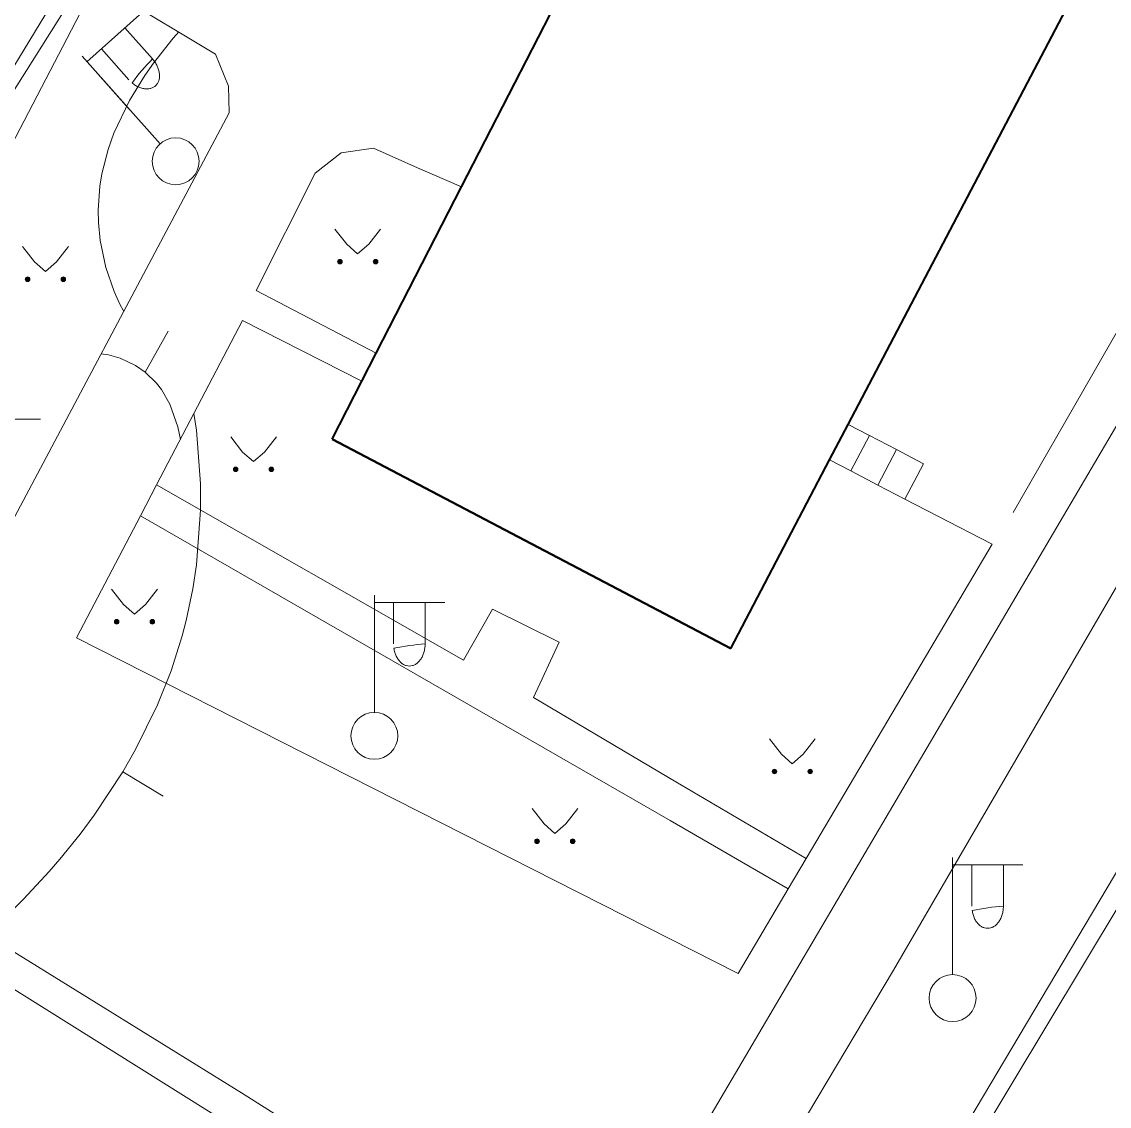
# Model space of a CAD drawing. Extents: x 1000 to 4000, y -5000 to -1000.
# Drawn here: x 1385.1 to 1431.44, y -4264.8 to -4218.57 of the extents above; entities that cross this region are included whole.
import ezdxf

# ---------------------------------------------------------------- set-up
doc = ezdxf.new("R2010")
doc.units = 0
doc.header["$MEASUREMENT"] = 0
for name, color, linetype in [('СЛОЙ_11', 7, 'CONTINUOUS'), ('СЛОЙ_24', 7, 'CONTINUOUS'), ('СЛОЙ_3', 7, 'CONTINUOUS'), ('СЛОЙ_37', 7, 'CONTINUOUS'), ('СЛОЙ_41', 7, 'CONTINUOUS'), ('СЛОЙ_50', 7, 'CONTINUOUS'), ('СЛОЙ_6', 7, 'CONTINUOUS'), ('СЛОЙ_7', 7, 'CONTINUOUS')]:
    doc.layers.add(name, color=color, linetype=linetype)

msp = doc.modelspace()

# ---------------------------------------------------------------- linework, layer by layer
at = {"layer": 'СЛОЙ_11', "color": 253, "linetype": 'Continuous', "lineweight": 0}
for points in [[(1376.589, -4239.312), (1398.192, -4197.788), (1411.491, -4172.525)], [(1452.11, -4194.399), (1448.104, -4203.334), (1427.353, -4239.493)], [(1426.458, -4240.845), (1418.528, -4254.232)], [(1415.624, -4259.136), (1387.429, -4244.832)], [(1418.528, -4254.232), (1417.757, -4255.534)], [(1417.757, -4255.534), (1415.624, -4259.136)]]:
    msp.add_lwpolyline(points, dxfattribs=at)
at = {"layer": 'СЛОЙ_24', "color": 253, "linetype": 'Continuous', "lineweight": 0}
for p, q in [((1400.201, -4232.703), (1395.085, -4230.022)), ((1399.595, -4233.883), (1394.512, -4231.303)), ((1416.655, -4268.384), (1422.247, -4259))]:
    msp.add_line(p, q, dxfattribs=at)
for points in [[(1408.074, -4170.879), (1405.474, -4177.819), (1398.384, -4193.626), (1390.33, -4211.298), (1378.731, -4230.367), (1371.487, -4241.201), (1356.65, -4264.333), (1349.366, -4275.745), (1353.104, -4278.443), (1354.76, -4276.176)], [(1448.359, -4178.877), (1450.164, -4175.037), (1452.127, -4173.163), (1454.893, -4173.163), (1456.856, -4174.055), (1458.463, -4175.841), (1458.819, -4176.555), (1458.909, -4179.769), (1457.659, -4183.786), (1453.109, -4196.908), (1447.934, -4207.139), (1436.959, -4226.956), (1412.868, -4267.886)], [(1458.274, -4194.35), (1460.947, -4198.402), (1462.837, -4202.852), (1456.813, -4212.646), (1423.267, -4269.091), (1416.655, -4268.384)], [(1422.247, -4259), (1433.946, -4238.89), (1450.884, -4210.599), (1452.972, -4208.176), (1458.274, -4194.35)], [(1432.247, -4267.688), (1424.228, -4268.948), (1451.803, -4223.057), (1463.253, -4204.723), (1464.721, -4207.72)], [(1393.941, -4222.453), (1393.905, -4221.311), (1393.352, -4219.947), (1389.14, -4217.405)], [(1383.199, -4242.659), (1393.941, -4222.453)], [(1395.085, -4230.022), (1397.606, -4225.017), (1398.713, -4224.155), (1400.088, -4223.961), (1401.958, -4224.798), (1403.842, -4225.605)], [(1390.846, -4238.305), (1394.512, -4231.303)], [(1390.151, -4239.632), (1390.846, -4238.305)], [(1390.846, -4238.305), (1403.926, -4245.783), (1405.153, -4243.605), (1408.004, -4245.016), (1406.901, -4247.378), (1412.972, -4250.967), (1418.528, -4254.232)], [(1426.458, -4240.845), (1422.734, -4238.925)], [(1387.429, -4244.832), (1390.151, -4239.632)], [(1390.151, -4239.632), (1412.727, -4252.623), (1417.757, -4255.534)], [(1373.354, -4266.082), (1374.947, -4263.716), (1376.314, -4261.777), (1378.575, -4259.255), (1381.427, -4257.742), (1384.272, -4257.922), (1394.462, -4264.226), (1405.105, -4270.96), (1407.687, -4272.978), (1407.557, -4274.101)], [(1378.054, -4276.957), (1371.227, -4272.528), (1378.267, -4261.828), (1380.005, -4260.21), (1381.683, -4259.43), (1383.121, -4259.25), (1384.259, -4259.49), (1407.557, -4274.101)]]:
    msp.add_lwpolyline(points, dxfattribs=at)
at = {"layer": 'СЛОЙ_3', "color": 253, "linetype": 'Continuous', "lineweight": 0}
for p, q in [((1387.876, -4220.272), (1390.116, -4218.277)), ((1390.667, -4220.154), (1389.491, -4218.833)), ((1389.665, -4221.046), (1388.489, -4219.726)), ((1390.992, -4223.771), (1387.667, -4220.037)), ((1389.662, -4222.278), (1387.667, -4220.037)), ((1382.898, -4235.515), (1385.898, -4235.515)), ((1400.125, -4248.008), (1400.125, -4243.008)), ((1400.125, -4246.008), (1400.125, -4243.008)), ((1400.125, -4243.322), (1403.125, -4243.322)), ((1400.946, -4245.09), (1400.946, -4243.322)), ((1402.288, -4245.09), (1402.288, -4243.322)), ((1424.768, -4259.189), (1424.768, -4254.189)), ((1424.768, -4257.189), (1424.768, -4254.189)), ((1424.768, -4254.503), (1427.768, -4254.503)), ((1425.589, -4256.271), (1425.589, -4254.503)), ((1426.931, -4256.271), (1426.931, -4254.503))]:
    msp.add_line(p, q, dxfattribs=at)
for points in [[(1390.667, -4220.154, -0.035191), (1390.78, -4220.3, -0.036545), (1390.869, -4220.457, -0.03934), (1390.931, -4220.62, -0.0437), (1390.964, -4220.782, -0.049642), (1390.966, -4220.937, -0.056748), (1390.937, -4221.08, -0.0637), (1390.878, -4221.203, -0.068204), (1390.793, -4221.304, -0.068204), (1390.683, -4221.378, -0.0637), (1390.553, -4221.421, -0.056748), (1390.409, -4221.433, -0.049642), (1390.255, -4221.413, -0.0437), (1390.097, -4221.362, -0.03934), (1389.943, -4221.282, -0.036545), (1389.797, -4221.175, -0.035191)], [(1402.288, -4245.09, -0.035191), (1402.275, -4245.274, -0.036545), (1402.237, -4245.451, -0.03934), (1402.175, -4245.614, -0.0437), (1402.092, -4245.757, -0.049642), (1401.99, -4245.874, -0.056748), (1401.874, -4245.961, -0.0637), (1401.748, -4246.015, -0.068204), (1401.617, -4246.033, -0.068204), (1401.486, -4246.015, -0.0637), (1401.36, -4245.961, -0.056748), (1401.244, -4245.874, -0.049642), (1401.142, -4245.757, -0.0437), (1401.059, -4245.614, -0.03934), (1400.997, -4245.451, -0.036545), (1400.959, -4245.274, -0.035191)], [(1426.931, -4256.271, -0.035191), (1426.918, -4256.455, -0.036545), (1426.88, -4256.632, -0.03934), (1426.818, -4256.795, -0.0437), (1426.735, -4256.938, -0.049642), (1426.633, -4257.055, -0.056748), (1426.517, -4257.142, -0.0637), (1426.391, -4257.196, -0.068204), (1426.26, -4257.214, -0.068204), (1426.129, -4257.196, -0.0637), (1426.003, -4257.142, -0.056748), (1425.887, -4257.055, -0.049642), (1425.785, -4256.938, -0.0437), (1425.702, -4256.795, -0.03934), (1425.64, -4256.632, -0.036545), (1425.602, -4256.455, -0.035191)]]:
    msp.add_lwpolyline(points, format="xyb", close=True, dxfattribs=at)
for centre in [(1391.657, -4224.518), (1400.125, -4249.008), (1424.768, -4260.189)]:
    msp.add_circle(centre, 1, dxfattribs=at)
at = {"layer": 'СЛОЙ_37', "color": 253, "linetype": 'Continuous', "lineweight": 0}
msp.add_lwpolyline([(1366.824, -4248.911), (1371.834, -4241.74), (1377.652, -4232.757), (1389.559, -4213.864), (1394.376, -4203.742), (1398.385, -4195.26), (1401.389, -4188.306), (1404.703, -4181.096), (1407.863, -4173.077), (1408.384, -4171.028)], dxfattribs=at)
at = {"layer": 'СЛОЙ_41', "color": 253, "linetype": 'Continuous', "lineweight": 0}
for p, q in [((1398.442, -4227.405), (1398.952, -4228.055)), ((1400.392, -4227.405), (1399.882, -4228.055)), ((1385.133, -4228.155), (1385.643, -4228.805)), ((1387.083, -4228.155), (1386.573, -4228.805)), ((1398.952, -4228.055), (1399.412, -4228.465)), ((1399.882, -4228.055), (1399.412, -4228.465)), ((1385.643, -4228.805), (1386.103, -4229.215)), ((1386.573, -4228.805), (1386.103, -4229.215)), ((1394.001, -4236.261), (1394.511, -4236.911)), ((1395.951, -4236.261), (1395.441, -4236.911)), ((1394.511, -4236.911), (1394.971, -4237.321)), ((1395.441, -4236.911), (1394.971, -4237.321)), ((1388.928, -4242.757), (1389.438, -4243.407)), ((1390.878, -4242.757), (1390.368, -4243.407)), ((1389.438, -4243.407), (1389.898, -4243.817)), ((1390.368, -4243.407), (1389.898, -4243.817)), ((1416.962, -4249.14), (1417.472, -4249.79)), ((1418.912, -4249.14), (1418.402, -4249.79)), ((1417.472, -4249.79), (1417.932, -4250.2)), ((1418.402, -4249.79), (1417.932, -4250.2)), ((1406.845, -4252.113), (1407.355, -4252.763)), ((1408.795, -4252.113), (1408.285, -4252.763)), ((1407.355, -4252.763), (1407.815, -4253.173)), ((1408.285, -4252.763), (1407.815, -4253.173))]:
    msp.add_line(p, q, dxfattribs=at)
for centre in [(1398.656, -4228.795), (1400.177, -4228.795), (1385.347, -4229.545), (1386.868, -4229.545), (1394.215, -4237.649), (1395.736, -4237.649), (1389.142, -4244.145), (1390.663, -4244.145), (1417.176, -4250.528), (1418.697, -4250.528), (1407.059, -4253.503), (1408.58, -4253.503)]:
    msp.add_circle(centre, 0.0976, dxfattribs=at)
for points in [[(1398.56, -4228.814), (1398.558, -4228.795), (1398.56, -4228.775)], [(1398.566, -4228.832), (1398.56, -4228.775), (1398.566, -4228.757)], [(1398.56, -4228.814), (1398.56, -4228.775), (1398.566, -4228.832)], [(1398.575, -4228.849), (1398.566, -4228.757), (1398.575, -4228.74)], [(1398.566, -4228.832), (1398.566, -4228.757), (1398.575, -4228.849)], [(1398.587, -4228.864), (1398.575, -4228.74), (1398.587, -4228.726)], [(1398.575, -4228.849), (1398.575, -4228.74), (1398.587, -4228.864)], [(1398.602, -4228.876), (1398.587, -4228.726), (1398.602, -4228.713)], [(1398.587, -4228.864), (1398.587, -4228.726), (1398.602, -4228.876)], [(1398.619, -4228.885), (1398.602, -4228.713), (1398.619, -4228.704)], [(1398.602, -4228.876), (1398.602, -4228.713), (1398.619, -4228.885)], [(1398.637, -4228.89), (1398.619, -4228.704), (1398.637, -4228.699)], [(1398.619, -4228.885), (1398.619, -4228.704), (1398.637, -4228.89)], [(1398.656, -4228.892), (1398.637, -4228.699), (1398.656, -4228.697)], [(1398.637, -4228.89), (1398.637, -4228.699), (1398.656, -4228.892)], [(1400.081, -4228.814), (1400.079, -4228.795), (1400.081, -4228.775)], [(1400.087, -4228.832), (1400.081, -4228.775), (1400.087, -4228.757)], [(1400.081, -4228.814), (1400.081, -4228.775), (1400.087, -4228.832)], [(1400.096, -4228.849), (1400.087, -4228.757), (1400.096, -4228.74)], [(1400.087, -4228.832), (1400.087, -4228.757), (1400.096, -4228.849)], [(1400.108, -4228.864), (1400.096, -4228.74), (1400.108, -4228.726)], [(1400.096, -4228.849), (1400.096, -4228.74), (1400.108, -4228.864)], [(1400.123, -4228.876), (1400.108, -4228.726), (1400.123, -4228.713)], [(1400.108, -4228.864), (1400.108, -4228.726), (1400.123, -4228.876)], [(1400.14, -4228.885), (1400.123, -4228.713), (1400.14, -4228.704)], [(1400.123, -4228.876), (1400.123, -4228.713), (1400.14, -4228.885)], [(1400.158, -4228.89), (1400.14, -4228.704), (1400.158, -4228.699)], [(1400.14, -4228.885), (1400.14, -4228.704), (1400.158, -4228.89)], [(1400.177, -4228.892), (1400.158, -4228.699), (1400.177, -4228.697)], [(1400.158, -4228.89), (1400.158, -4228.699), (1400.177, -4228.892)], [(1385.251, -4229.564), (1385.249, -4229.545), (1385.251, -4229.525)], [(1385.257, -4229.582), (1385.251, -4229.525), (1385.257, -4229.507)], [(1385.251, -4229.564), (1385.251, -4229.525), (1385.257, -4229.582)], [(1385.266, -4229.599), (1385.257, -4229.507), (1385.266, -4229.49)], [(1385.257, -4229.582), (1385.257, -4229.507), (1385.266, -4229.599)], [(1385.278, -4229.614), (1385.266, -4229.49), (1385.278, -4229.476)], [(1385.266, -4229.599), (1385.266, -4229.49), (1385.278, -4229.614)], [(1385.293, -4229.626), (1385.278, -4229.476), (1385.293, -4229.463)], [(1385.278, -4229.614), (1385.278, -4229.476), (1385.293, -4229.626)], [(1385.31, -4229.635), (1385.293, -4229.463), (1385.31, -4229.454)], [(1385.293, -4229.626), (1385.293, -4229.463), (1385.31, -4229.635)], [(1385.328, -4229.64), (1385.31, -4229.454), (1385.328, -4229.449)], [(1385.31, -4229.635), (1385.31, -4229.454), (1385.328, -4229.64)], [(1385.347, -4229.642), (1385.328, -4229.449), (1385.347, -4229.447)], [(1385.328, -4229.64), (1385.328, -4229.449), (1385.347, -4229.642)], [(1386.772, -4229.564), (1386.77, -4229.545), (1386.772, -4229.525)], [(1386.778, -4229.582), (1386.772, -4229.525), (1386.778, -4229.507)], [(1386.772, -4229.564), (1386.772, -4229.525), (1386.778, -4229.582)], [(1386.787, -4229.599), (1386.778, -4229.507), (1386.787, -4229.49)], [(1386.778, -4229.582), (1386.778, -4229.507), (1386.787, -4229.599)], [(1386.799, -4229.614), (1386.787, -4229.49), (1386.799, -4229.476)], [(1386.787, -4229.599), (1386.787, -4229.49), (1386.799, -4229.614)], [(1386.814, -4229.626), (1386.799, -4229.476), (1386.814, -4229.463)], [(1386.799, -4229.614), (1386.799, -4229.476), (1386.814, -4229.626)], [(1386.831, -4229.635), (1386.814, -4229.463), (1386.831, -4229.454)], [(1386.814, -4229.626), (1386.814, -4229.463), (1386.831, -4229.635)], [(1386.849, -4229.64), (1386.831, -4229.454), (1386.849, -4229.449)], [(1386.831, -4229.635), (1386.831, -4229.454), (1386.849, -4229.64)], [(1386.868, -4229.642), (1386.849, -4229.449), (1386.868, -4229.447)], [(1386.849, -4229.64), (1386.849, -4229.449), (1386.868, -4229.642)], [(1394.119, -4237.668), (1394.117, -4237.649), (1394.119, -4237.63)], [(1394.124, -4237.686), (1394.119, -4237.63), (1394.124, -4237.612)], [(1394.119, -4237.668), (1394.119, -4237.63), (1394.124, -4237.686)], [(1394.133, -4237.703), (1394.124, -4237.612), (1394.133, -4237.595)], [(1394.124, -4237.686), (1394.124, -4237.612), (1394.133, -4237.703)], [(1394.146, -4237.718), (1394.133, -4237.595), (1394.146, -4237.58)], [(1394.133, -4237.703), (1394.133, -4237.595), (1394.146, -4237.718)], [(1394.16, -4237.73), (1394.146, -4237.58), (1394.16, -4237.568)], [(1394.146, -4237.718), (1394.146, -4237.58), (1394.16, -4237.73)], [(1394.177, -4237.739), (1394.16, -4237.568), (1394.177, -4237.559)], [(1394.16, -4237.73), (1394.16, -4237.568), (1394.177, -4237.739)], [(1394.196, -4237.745), (1394.177, -4237.559), (1394.196, -4237.553)], [(1394.177, -4237.739), (1394.177, -4237.559), (1394.196, -4237.745)], [(1394.215, -4237.747), (1394.196, -4237.553), (1394.215, -4237.551)], [(1394.196, -4237.745), (1394.196, -4237.553), (1394.215, -4237.747)], [(1395.64, -4237.668), (1395.638, -4237.649), (1395.64, -4237.63)], [(1395.645, -4237.686), (1395.64, -4237.63), (1395.645, -4237.612)], [(1395.64, -4237.668), (1395.64, -4237.63), (1395.645, -4237.686)], [(1395.654, -4237.703), (1395.645, -4237.612), (1395.654, -4237.595)], [(1395.645, -4237.686), (1395.645, -4237.612), (1395.654, -4237.703)], [(1395.667, -4237.718), (1395.654, -4237.595), (1395.667, -4237.58)], [(1395.654, -4237.703), (1395.654, -4237.595), (1395.667, -4237.718)], [(1395.681, -4237.73), (1395.667, -4237.58), (1395.681, -4237.568)], [(1395.667, -4237.718), (1395.667, -4237.58), (1395.681, -4237.73)], [(1395.698, -4237.739), (1395.681, -4237.568), (1395.698, -4237.559)], [(1395.681, -4237.73), (1395.681, -4237.568), (1395.698, -4237.739)], [(1395.717, -4237.745), (1395.698, -4237.559), (1395.717, -4237.553)], [(1395.698, -4237.739), (1395.698, -4237.559), (1395.717, -4237.745)], [(1395.736, -4237.747), (1395.717, -4237.553), (1395.736, -4237.551)], [(1395.717, -4237.745), (1395.717, -4237.553), (1395.736, -4237.747)], [(1389.046, -4244.164), (1389.044, -4244.145), (1389.046, -4244.126)], [(1389.051, -4244.182), (1389.046, -4244.126), (1389.051, -4244.108)], [(1389.046, -4244.164), (1389.046, -4244.126), (1389.051, -4244.182)], [(1389.06, -4244.199), (1389.051, -4244.108), (1389.06, -4244.091)], [(1389.051, -4244.182), (1389.051, -4244.108), (1389.06, -4244.199)], [(1389.073, -4244.214), (1389.06, -4244.091), (1389.073, -4244.076)], [(1389.06, -4244.199), (1389.06, -4244.091), (1389.073, -4244.214)], [(1389.087, -4244.226), (1389.073, -4244.076), (1389.087, -4244.064)], [(1389.073, -4244.214), (1389.073, -4244.076), (1389.087, -4244.226)], [(1389.104, -4244.235), (1389.087, -4244.064), (1389.104, -4244.055)], [(1389.087, -4244.226), (1389.087, -4244.064), (1389.104, -4244.235)], [(1389.123, -4244.241), (1389.104, -4244.055), (1389.123, -4244.049)], [(1389.104, -4244.235), (1389.104, -4244.055), (1389.123, -4244.241)], [(1389.142, -4244.243), (1389.123, -4244.049), (1389.142, -4244.047)], [(1389.123, -4244.241), (1389.123, -4244.049), (1389.142, -4244.243)], [(1390.567, -4244.164), (1390.565, -4244.145), (1390.567, -4244.126)], [(1390.572, -4244.182), (1390.567, -4244.126), (1390.572, -4244.108)], [(1390.567, -4244.164), (1390.567, -4244.126), (1390.572, -4244.182)], [(1390.581, -4244.199), (1390.572, -4244.108), (1390.581, -4244.091)], [(1390.572, -4244.182), (1390.572, -4244.108), (1390.581, -4244.199)], [(1390.594, -4244.214), (1390.581, -4244.091), (1390.594, -4244.076)], [(1390.581, -4244.199), (1390.581, -4244.091), (1390.594, -4244.214)], [(1390.608, -4244.226), (1390.594, -4244.076), (1390.608, -4244.064)], [(1390.594, -4244.214), (1390.594, -4244.076), (1390.608, -4244.226)], [(1390.625, -4244.235), (1390.608, -4244.064), (1390.625, -4244.055)], [(1390.608, -4244.226), (1390.608, -4244.064), (1390.625, -4244.235)], [(1390.644, -4244.241), (1390.625, -4244.055), (1390.644, -4244.049)], [(1390.625, -4244.235), (1390.625, -4244.055), (1390.644, -4244.241)], [(1390.663, -4244.243), (1390.644, -4244.049), (1390.663, -4244.047)], [(1390.644, -4244.241), (1390.644, -4244.049), (1390.663, -4244.243)], [(1417.094, -4250.582), (1417.085, -4250.491), (1417.094, -4250.474)], [(1417.107, -4250.597), (1417.094, -4250.474), (1417.107, -4250.459)], [(1417.094, -4250.582), (1417.094, -4250.474), (1417.107, -4250.597)], [(1417.121, -4250.609), (1417.107, -4250.459), (1417.121, -4250.447)], [(1417.107, -4250.597), (1417.107, -4250.459), (1417.121, -4250.609)], [(1417.138, -4250.618), (1417.121, -4250.447), (1417.138, -4250.438)], [(1417.121, -4250.609), (1417.121, -4250.447), (1417.138, -4250.618)], [(1417.157, -4250.624), (1417.138, -4250.438), (1417.157, -4250.432)], [(1417.138, -4250.618), (1417.138, -4250.438), (1417.157, -4250.624)], [(1417.176, -4250.626), (1417.157, -4250.432), (1417.176, -4250.43)], [(1417.157, -4250.624), (1417.157, -4250.432), (1417.176, -4250.626)], [(1418.615, -4250.582), (1418.606, -4250.491), (1418.615, -4250.474)], [(1418.628, -4250.597), (1418.615, -4250.474), (1418.628, -4250.459)], [(1418.615, -4250.582), (1418.615, -4250.474), (1418.628, -4250.597)], [(1418.642, -4250.609), (1418.628, -4250.459), (1418.642, -4250.447)], [(1418.628, -4250.597), (1418.628, -4250.459), (1418.642, -4250.609)], [(1418.659, -4250.618), (1418.642, -4250.447), (1418.659, -4250.438)], [(1418.642, -4250.609), (1418.642, -4250.447), (1418.659, -4250.618)], [(1418.678, -4250.624), (1418.659, -4250.438), (1418.678, -4250.432)], [(1418.659, -4250.618), (1418.659, -4250.438), (1418.678, -4250.624)], [(1418.697, -4250.626), (1418.678, -4250.432), (1418.697, -4250.43)], [(1418.678, -4250.624), (1418.678, -4250.432), (1418.697, -4250.626)], [(1417.08, -4250.547), (1417.078, -4250.528), (1417.08, -4250.509)], [(1417.085, -4250.565), (1417.08, -4250.509), (1417.085, -4250.491)], [(1417.08, -4250.547), (1417.08, -4250.509), (1417.085, -4250.565)], [(1417.085, -4250.565), (1417.085, -4250.491), (1417.094, -4250.582)], [(1418.601, -4250.547), (1418.599, -4250.528), (1418.601, -4250.509)], [(1418.606, -4250.565), (1418.601, -4250.509), (1418.606, -4250.491)], [(1418.601, -4250.547), (1418.601, -4250.509), (1418.606, -4250.565)], [(1418.606, -4250.565), (1418.606, -4250.491), (1418.615, -4250.582)], [(1406.963, -4253.522), (1406.961, -4253.503), (1406.963, -4253.483)], [(1406.969, -4253.54), (1406.963, -4253.483), (1406.969, -4253.465)], [(1406.963, -4253.522), (1406.963, -4253.483), (1406.969, -4253.54)], [(1406.978, -4253.557), (1406.969, -4253.465), (1406.978, -4253.448)], [(1406.969, -4253.54), (1406.969, -4253.465), (1406.978, -4253.557)], [(1406.99, -4253.572), (1406.978, -4253.448), (1406.99, -4253.434)], [(1406.978, -4253.557), (1406.978, -4253.448), (1406.99, -4253.572)], [(1407.005, -4253.584), (1406.99, -4253.434), (1407.005, -4253.421)], [(1406.99, -4253.572), (1406.99, -4253.434), (1407.005, -4253.584)], [(1407.022, -4253.593), (1407.005, -4253.421), (1407.022, -4253.412)], [(1407.005, -4253.584), (1407.005, -4253.421), (1407.022, -4253.593)], [(1407.04, -4253.598), (1407.022, -4253.412), (1407.04, -4253.407)], [(1407.022, -4253.593), (1407.022, -4253.412), (1407.04, -4253.598)], [(1407.059, -4253.6), (1407.04, -4253.407), (1407.059, -4253.405)], [(1407.04, -4253.598), (1407.04, -4253.407), (1407.059, -4253.6)], [(1408.484, -4253.522), (1408.482, -4253.503), (1408.484, -4253.483)], [(1408.49, -4253.54), (1408.484, -4253.483), (1408.49, -4253.465)], [(1408.484, -4253.522), (1408.484, -4253.483), (1408.49, -4253.54)], [(1408.499, -4253.557), (1408.49, -4253.465), (1408.499, -4253.448)], [(1408.49, -4253.54), (1408.49, -4253.465), (1408.499, -4253.557)], [(1408.511, -4253.572), (1408.499, -4253.448), (1408.511, -4253.434)], [(1408.499, -4253.557), (1408.499, -4253.448), (1408.511, -4253.572)], [(1408.526, -4253.584), (1408.511, -4253.434), (1408.526, -4253.421)], [(1408.511, -4253.572), (1408.511, -4253.434), (1408.526, -4253.584)], [(1408.543, -4253.593), (1408.526, -4253.421), (1408.543, -4253.412)], [(1408.526, -4253.584), (1408.526, -4253.421), (1408.543, -4253.593)], [(1408.561, -4253.598), (1408.543, -4253.412), (1408.561, -4253.407)], [(1408.543, -4253.593), (1408.543, -4253.412), (1408.561, -4253.598)], [(1408.58, -4253.6), (1408.561, -4253.407), (1408.58, -4253.405)], [(1408.561, -4253.598), (1408.561, -4253.407), (1408.58, -4253.6)]]:
    msp.add_solid(points, dxfattribs=at)
at = {"layer": 'СЛОЙ_41', "color": 253, "linetype": 'Continuous', "lineweight": 0, "extrusion": (0, 0, -1)}
for points in [[(-1398.656, -4228.892), (-1398.656, -4228.697), (-1398.675, -4228.89)], [(-1398.675, -4228.89), (-1398.656, -4228.697), (-1398.675, -4228.699)], [(-1398.675, -4228.89), (-1398.675, -4228.699), (-1398.693, -4228.885)], [(-1398.693, -4228.885), (-1398.675, -4228.699), (-1398.693, -4228.704)], [(-1398.693, -4228.885), (-1398.693, -4228.704), (-1398.71, -4228.876)], [(-1398.71, -4228.876), (-1398.693, -4228.704), (-1398.71, -4228.713)], [(-1398.71, -4228.876), (-1398.71, -4228.713), (-1398.725, -4228.864)], [(-1398.725, -4228.864), (-1398.71, -4228.713), (-1398.725, -4228.726)], [(-1398.725, -4228.864), (-1398.725, -4228.726), (-1398.737, -4228.849)], [(-1398.737, -4228.849), (-1398.725, -4228.726), (-1398.737, -4228.74)], [(-1398.737, -4228.849), (-1398.737, -4228.74), (-1398.746, -4228.832)], [(-1398.746, -4228.832), (-1398.737, -4228.74), (-1398.746, -4228.757)], [(-1398.746, -4228.832), (-1398.746, -4228.757), (-1398.752, -4228.814)], [(-1398.752, -4228.814), (-1398.746, -4228.757), (-1398.752, -4228.775)], [(-1398.752, -4228.814), (-1398.752, -4228.775), (-1398.754, -4228.795)], [(-1400.177, -4228.892), (-1400.177, -4228.697), (-1400.196, -4228.89)], [(-1400.196, -4228.89), (-1400.177, -4228.697), (-1400.196, -4228.699)], [(-1400.196, -4228.89), (-1400.196, -4228.699), (-1400.214, -4228.885)], [(-1400.214, -4228.885), (-1400.196, -4228.699), (-1400.214, -4228.704)], [(-1400.214, -4228.885), (-1400.214, -4228.704), (-1400.231, -4228.876)], [(-1400.231, -4228.876), (-1400.214, -4228.704), (-1400.231, -4228.713)], [(-1400.231, -4228.876), (-1400.231, -4228.713), (-1400.246, -4228.864)], [(-1400.246, -4228.864), (-1400.231, -4228.713), (-1400.246, -4228.726)], [(-1400.246, -4228.864), (-1400.246, -4228.726), (-1400.258, -4228.849)], [(-1400.258, -4228.849), (-1400.246, -4228.726), (-1400.258, -4228.74)], [(-1400.258, -4228.849), (-1400.258, -4228.74), (-1400.267, -4228.832)], [(-1400.267, -4228.832), (-1400.258, -4228.74), (-1400.267, -4228.757)], [(-1400.267, -4228.832), (-1400.267, -4228.757), (-1400.273, -4228.814)], [(-1400.273, -4228.814), (-1400.267, -4228.757), (-1400.273, -4228.775)], [(-1400.273, -4228.814), (-1400.273, -4228.775), (-1400.275, -4228.795)], [(-1385.347, -4229.642), (-1385.347, -4229.447), (-1385.366, -4229.64)], [(-1385.366, -4229.64), (-1385.347, -4229.447), (-1385.366, -4229.449)], [(-1385.366, -4229.64), (-1385.366, -4229.449), (-1385.384, -4229.635)], [(-1385.384, -4229.635), (-1385.366, -4229.449), (-1385.384, -4229.454)], [(-1385.384, -4229.635), (-1385.384, -4229.454), (-1385.401, -4229.626)], [(-1385.401, -4229.626), (-1385.384, -4229.454), (-1385.401, -4229.463)], [(-1385.401, -4229.626), (-1385.401, -4229.463), (-1385.416, -4229.614)], [(-1385.416, -4229.614), (-1385.401, -4229.463), (-1385.416, -4229.476)], [(-1385.416, -4229.614), (-1385.416, -4229.476), (-1385.428, -4229.599)], [(-1385.428, -4229.599), (-1385.416, -4229.476), (-1385.428, -4229.49)], [(-1385.428, -4229.599), (-1385.428, -4229.49), (-1385.437, -4229.582)], [(-1385.437, -4229.582), (-1385.428, -4229.49), (-1385.437, -4229.507)], [(-1385.437, -4229.582), (-1385.437, -4229.507), (-1385.443, -4229.564)], [(-1385.443, -4229.564), (-1385.437, -4229.507), (-1385.443, -4229.525)], [(-1385.443, -4229.564), (-1385.443, -4229.525), (-1385.445, -4229.545)], [(-1386.868, -4229.642), (-1386.868, -4229.447), (-1386.887, -4229.64)], [(-1386.887, -4229.64), (-1386.868, -4229.447), (-1386.887, -4229.449)], [(-1386.887, -4229.64), (-1386.887, -4229.449), (-1386.905, -4229.635)], [(-1386.905, -4229.635), (-1386.887, -4229.449), (-1386.905, -4229.454)], [(-1386.905, -4229.635), (-1386.905, -4229.454), (-1386.922, -4229.626)], [(-1386.922, -4229.626), (-1386.905, -4229.454), (-1386.922, -4229.463)], [(-1386.922, -4229.626), (-1386.922, -4229.463), (-1386.937, -4229.614)], [(-1386.937, -4229.614), (-1386.922, -4229.463), (-1386.937, -4229.476)], [(-1386.937, -4229.614), (-1386.937, -4229.476), (-1386.949, -4229.599)], [(-1386.949, -4229.599), (-1386.937, -4229.476), (-1386.949, -4229.49)], [(-1386.949, -4229.599), (-1386.949, -4229.49), (-1386.958, -4229.582)], [(-1386.958, -4229.582), (-1386.949, -4229.49), (-1386.958, -4229.507)], [(-1386.958, -4229.582), (-1386.958, -4229.507), (-1386.964, -4229.564)], [(-1386.964, -4229.564), (-1386.958, -4229.507), (-1386.964, -4229.525)], [(-1386.964, -4229.564), (-1386.964, -4229.525), (-1386.966, -4229.545)], [(-1394.215, -4237.747), (-1394.215, -4237.551), (-1394.234, -4237.745)], [(-1394.234, -4237.745), (-1394.215, -4237.551), (-1394.234, -4237.553)], [(-1394.234, -4237.745), (-1394.234, -4237.553), (-1394.252, -4237.739)], [(-1394.252, -4237.739), (-1394.234, -4237.553), (-1394.252, -4237.559)], [(-1394.252, -4237.739), (-1394.252, -4237.559), (-1394.269, -4237.73)], [(-1394.269, -4237.73), (-1394.252, -4237.559), (-1394.269, -4237.568)], [(-1394.269, -4237.73), (-1394.269, -4237.568), (-1394.284, -4237.718)], [(-1394.284, -4237.718), (-1394.269, -4237.568), (-1394.284, -4237.58)], [(-1394.284, -4237.718), (-1394.284, -4237.58), (-1394.296, -4237.703)], [(-1394.296, -4237.703), (-1394.284, -4237.58), (-1394.296, -4237.595)], [(-1394.296, -4237.703), (-1394.296, -4237.595), (-1394.305, -4237.686)], [(-1394.305, -4237.686), (-1394.296, -4237.595), (-1394.305, -4237.612)], [(-1394.305, -4237.686), (-1394.305, -4237.612), (-1394.31, -4237.668)], [(-1394.31, -4237.668), (-1394.305, -4237.612), (-1394.31, -4237.63)], [(-1394.31, -4237.668), (-1394.31, -4237.63), (-1394.312, -4237.649)], [(-1395.736, -4237.747), (-1395.736, -4237.551), (-1395.755, -4237.745)], [(-1395.755, -4237.745), (-1395.736, -4237.551), (-1395.755, -4237.553)], [(-1395.755, -4237.745), (-1395.755, -4237.553), (-1395.773, -4237.739)], [(-1395.773, -4237.739), (-1395.755, -4237.553), (-1395.773, -4237.559)], [(-1395.773, -4237.739), (-1395.773, -4237.559), (-1395.79, -4237.73)], [(-1395.79, -4237.73), (-1395.773, -4237.559), (-1395.79, -4237.568)], [(-1395.79, -4237.73), (-1395.79, -4237.568), (-1395.805, -4237.718)], [(-1395.805, -4237.718), (-1395.79, -4237.568), (-1395.805, -4237.58)], [(-1395.805, -4237.718), (-1395.805, -4237.58), (-1395.817, -4237.703)], [(-1395.817, -4237.703), (-1395.805, -4237.58), (-1395.817, -4237.595)], [(-1395.817, -4237.703), (-1395.817, -4237.595), (-1395.826, -4237.686)], [(-1395.826, -4237.686), (-1395.817, -4237.595), (-1395.826, -4237.612)], [(-1395.826, -4237.686), (-1395.826, -4237.612), (-1395.831, -4237.668)], [(-1395.831, -4237.668), (-1395.826, -4237.612), (-1395.831, -4237.63)], [(-1395.831, -4237.668), (-1395.831, -4237.63), (-1395.833, -4237.649)], [(-1389.142, -4244.243), (-1389.142, -4244.047), (-1389.161, -4244.241)], [(-1389.161, -4244.241), (-1389.142, -4244.047), (-1389.161, -4244.049)], [(-1389.161, -4244.241), (-1389.161, -4244.049), (-1389.179, -4244.235)], [(-1389.179, -4244.235), (-1389.161, -4244.049), (-1389.179, -4244.055)], [(-1389.179, -4244.235), (-1389.179, -4244.055), (-1389.196, -4244.226)], [(-1389.196, -4244.226), (-1389.179, -4244.055), (-1389.196, -4244.064)], [(-1389.196, -4244.226), (-1389.196, -4244.064), (-1389.211, -4244.214)], [(-1389.211, -4244.214), (-1389.196, -4244.064), (-1389.211, -4244.076)], [(-1389.211, -4244.214), (-1389.211, -4244.076), (-1389.223, -4244.199)], [(-1389.223, -4244.199), (-1389.211, -4244.076), (-1389.223, -4244.091)], [(-1389.223, -4244.199), (-1389.223, -4244.091), (-1389.232, -4244.182)], [(-1389.232, -4244.182), (-1389.223, -4244.091), (-1389.232, -4244.108)], [(-1389.232, -4244.182), (-1389.232, -4244.108), (-1389.237, -4244.164)], [(-1389.237, -4244.164), (-1389.232, -4244.108), (-1389.237, -4244.126)], [(-1389.237, -4244.164), (-1389.237, -4244.126), (-1389.239, -4244.145)], [(-1390.663, -4244.243), (-1390.663, -4244.047), (-1390.682, -4244.241)], [(-1390.682, -4244.241), (-1390.663, -4244.047), (-1390.682, -4244.049)], [(-1390.682, -4244.241), (-1390.682, -4244.049), (-1390.7, -4244.235)], [(-1390.7, -4244.235), (-1390.682, -4244.049), (-1390.7, -4244.055)], [(-1390.7, -4244.235), (-1390.7, -4244.055), (-1390.717, -4244.226)], [(-1390.717, -4244.226), (-1390.7, -4244.055), (-1390.717, -4244.064)], [(-1390.717, -4244.226), (-1390.717, -4244.064), (-1390.732, -4244.214)], [(-1390.732, -4244.214), (-1390.717, -4244.064), (-1390.732, -4244.076)], [(-1390.732, -4244.214), (-1390.732, -4244.076), (-1390.744, -4244.199)], [(-1390.744, -4244.199), (-1390.732, -4244.076), (-1390.744, -4244.091)], [(-1390.744, -4244.199), (-1390.744, -4244.091), (-1390.753, -4244.182)], [(-1390.753, -4244.182), (-1390.744, -4244.091), (-1390.753, -4244.108)], [(-1390.753, -4244.182), (-1390.753, -4244.108), (-1390.758, -4244.164)], [(-1390.758, -4244.164), (-1390.753, -4244.108), (-1390.758, -4244.126)], [(-1390.758, -4244.164), (-1390.758, -4244.126), (-1390.76, -4244.145)], [(-1417.176, -4250.626), (-1417.176, -4250.43), (-1417.195, -4250.624)], [(-1417.195, -4250.624), (-1417.176, -4250.43), (-1417.195, -4250.432)], [(-1417.195, -4250.624), (-1417.195, -4250.432), (-1417.213, -4250.618)], [(-1417.213, -4250.618), (-1417.195, -4250.432), (-1417.213, -4250.438)], [(-1417.213, -4250.618), (-1417.213, -4250.438), (-1417.23, -4250.609)], [(-1417.23, -4250.609), (-1417.213, -4250.438), (-1417.23, -4250.447)], [(-1417.23, -4250.609), (-1417.23, -4250.447), (-1417.245, -4250.597)], [(-1417.245, -4250.597), (-1417.23, -4250.447), (-1417.245, -4250.459)], [(-1417.245, -4250.597), (-1417.245, -4250.459), (-1417.257, -4250.582)], [(-1417.257, -4250.582), (-1417.245, -4250.459), (-1417.257, -4250.474)], [(-1417.257, -4250.582), (-1417.257, -4250.474), (-1417.266, -4250.565)], [(-1417.266, -4250.565), (-1417.257, -4250.474), (-1417.266, -4250.491)], [(-1418.697, -4250.626), (-1418.697, -4250.43), (-1418.716, -4250.624)], [(-1418.716, -4250.624), (-1418.697, -4250.43), (-1418.716, -4250.432)], [(-1418.716, -4250.624), (-1418.716, -4250.432), (-1418.734, -4250.618)], [(-1418.734, -4250.618), (-1418.716, -4250.432), (-1418.734, -4250.438)], [(-1418.734, -4250.618), (-1418.734, -4250.438), (-1418.751, -4250.609)], [(-1418.751, -4250.609), (-1418.734, -4250.438), (-1418.751, -4250.447)], [(-1418.751, -4250.609), (-1418.751, -4250.447), (-1418.766, -4250.597)], [(-1418.766, -4250.597), (-1418.751, -4250.447), (-1418.766, -4250.459)], [(-1418.766, -4250.597), (-1418.766, -4250.459), (-1418.778, -4250.582)], [(-1418.778, -4250.582), (-1418.766, -4250.459), (-1418.778, -4250.474)], [(-1418.778, -4250.582), (-1418.778, -4250.474), (-1418.787, -4250.565)], [(-1418.787, -4250.565), (-1418.778, -4250.474), (-1418.787, -4250.491)], [(-1417.266, -4250.565), (-1417.266, -4250.491), (-1417.271, -4250.547)], [(-1417.271, -4250.547), (-1417.266, -4250.491), (-1417.271, -4250.509)], [(-1417.271, -4250.547), (-1417.271, -4250.509), (-1417.273, -4250.528)], [(-1418.787, -4250.565), (-1418.787, -4250.491), (-1418.792, -4250.547)], [(-1418.792, -4250.547), (-1418.787, -4250.491), (-1418.792, -4250.509)], [(-1418.792, -4250.547), (-1418.792, -4250.509), (-1418.794, -4250.528)], [(-1407.059, -4253.6), (-1407.059, -4253.405), (-1407.078, -4253.598)], [(-1407.078, -4253.598), (-1407.059, -4253.405), (-1407.078, -4253.407)], [(-1407.078, -4253.598), (-1407.078, -4253.407), (-1407.096, -4253.593)], [(-1407.096, -4253.593), (-1407.078, -4253.407), (-1407.096, -4253.412)], [(-1407.096, -4253.593), (-1407.096, -4253.412), (-1407.113, -4253.584)], [(-1407.113, -4253.584), (-1407.096, -4253.412), (-1407.113, -4253.421)], [(-1407.113, -4253.584), (-1407.113, -4253.421), (-1407.128, -4253.572)], [(-1407.128, -4253.572), (-1407.113, -4253.421), (-1407.128, -4253.434)], [(-1407.128, -4253.572), (-1407.128, -4253.434), (-1407.14, -4253.557)], [(-1407.14, -4253.557), (-1407.128, -4253.434), (-1407.14, -4253.448)], [(-1407.14, -4253.557), (-1407.14, -4253.448), (-1407.149, -4253.54)], [(-1407.149, -4253.54), (-1407.14, -4253.448), (-1407.149, -4253.465)], [(-1407.149, -4253.54), (-1407.149, -4253.465), (-1407.155, -4253.522)], [(-1407.155, -4253.522), (-1407.149, -4253.465), (-1407.155, -4253.483)], [(-1407.155, -4253.522), (-1407.155, -4253.483), (-1407.157, -4253.503)], [(-1408.58, -4253.6), (-1408.58, -4253.405), (-1408.599, -4253.598)], [(-1408.599, -4253.598), (-1408.58, -4253.405), (-1408.599, -4253.407)], [(-1408.599, -4253.598), (-1408.599, -4253.407), (-1408.617, -4253.593)], [(-1408.617, -4253.593), (-1408.599, -4253.407), (-1408.617, -4253.412)], [(-1408.617, -4253.593), (-1408.617, -4253.412), (-1408.634, -4253.584)], [(-1408.634, -4253.584), (-1408.617, -4253.412), (-1408.634, -4253.421)], [(-1408.634, -4253.584), (-1408.634, -4253.421), (-1408.649, -4253.572)], [(-1408.649, -4253.572), (-1408.634, -4253.421), (-1408.649, -4253.434)], [(-1408.649, -4253.572), (-1408.649, -4253.434), (-1408.661, -4253.557)], [(-1408.661, -4253.557), (-1408.649, -4253.434), (-1408.661, -4253.448)], [(-1408.661, -4253.557), (-1408.661, -4253.448), (-1408.67, -4253.54)], [(-1408.67, -4253.54), (-1408.661, -4253.448), (-1408.67, -4253.465)], [(-1408.67, -4253.54), (-1408.67, -4253.465), (-1408.676, -4253.522)], [(-1408.676, -4253.522), (-1408.67, -4253.465), (-1408.676, -4253.483)], [(-1408.676, -4253.522), (-1408.676, -4253.483), (-1408.678, -4253.503)]]:
    msp.add_solid(points, dxfattribs=at)
at = {"layer": 'СЛОЙ_50', "color": 253, "linetype": 'Continuous', "lineweight": 0}
for p, q in [((1390.361, -4233.51), (1391.334, -4231.763)), ((1389.41, -4250.538), (1391.117, -4251.579))]:
    msp.add_line(p, q, dxfattribs=at)
for points in [[(1391.786, -4219.002), (1391.546, -4219.272), (1390.709, -4220.335), (1390.338, -4220.865), (1389.692, -4221.92), (1389.027, -4223.319), (1388.779, -4224.015), (1388.513, -4225.056), (1388.428, -4225.574), (1388.352, -4226.607), (1388.362, -4227.121), (1388.436, -4227.891), (1388.681, -4229.04), (1389.04, -4230.071), (1389.268, -4230.584), (1389.442, -4230.915)], [(1388.481, -4232.724), (1388.796, -4232.766), (1389.287, -4232.913), (1389.947, -4233.223), (1390.361, -4233.51), (1390.84, -4233.979), (1391.048, -4234.25), (1391.402, -4234.866), (1391.744, -4235.839), (1391.856, -4236.376)], [(1392.438, -4235.264), (1392.549, -4235.982), (1392.716, -4238.269), (1392.717, -4239.396), (1392.54, -4241.725), (1392.384, -4242.744), (1392.101, -4244.087), (1391.928, -4244.752), (1391.46, -4246.232), (1390.884, -4247.689), (1389.949, -4249.598), (1389.41, -4250.538), (1388.188, -4252.387), (1387.584, -4253.196), (1386.719, -4254.262), (1386.261, -4254.79), (1385.17, -4255.966), (1384.296, -4256.835), (1383.192, -4257.854)]]:
    msp.add_lwpolyline(points, dxfattribs=at)
at = {"layer": 'СЛОЙ_6', "color": 253, "linetype": 'Continuous', "lineweight": 50}
msp.add_line((1415.313, -4245.28), (1398.32, -4236.369), dxfattribs=at)
at = {"layer": 'СЛОЙ_6', "color": 253, "linetype": 'Continuous', "lineweight": 40}
for points in [[(1420.321, -4235.731), (1441.122, -4196.065)], [(1403.842, -4225.605), (1408.876, -4215.793)], [(1400.201, -4232.703), (1403.842, -4225.605)], [(1399.595, -4233.883), (1400.201, -4232.703)], [(1398.32, -4236.369), (1399.595, -4233.883)], [(1419.527, -4237.244), (1420.321, -4235.731)], [(1415.313, -4245.28), (1419.527, -4237.244)]]:
    msp.add_lwpolyline(points, dxfattribs=at)
at = {"layer": 'СЛОЙ_7', "color": 253, "linetype": 'Continuous', "lineweight": 0}
for p, q in [((1420.321, -4235.731), (1421.224, -4236.205)), ((1421.224, -4236.205), (1420.431, -4237.718)), ((1421.224, -4236.205), (1422.376, -4236.809)), ((1422.376, -4236.809), (1421.583, -4238.321)), ((1422.376, -4236.809), (1423.527, -4237.413)), ((1419.527, -4237.244), (1420.431, -4237.718)), ((1423.527, -4237.413), (1422.734, -4238.925)), ((1420.431, -4237.718), (1421.583, -4238.321)), ((1421.583, -4238.321), (1422.734, -4238.925))]:
    msp.add_line(p, q, dxfattribs=at)

doc.saveas('drawing.dxf')
